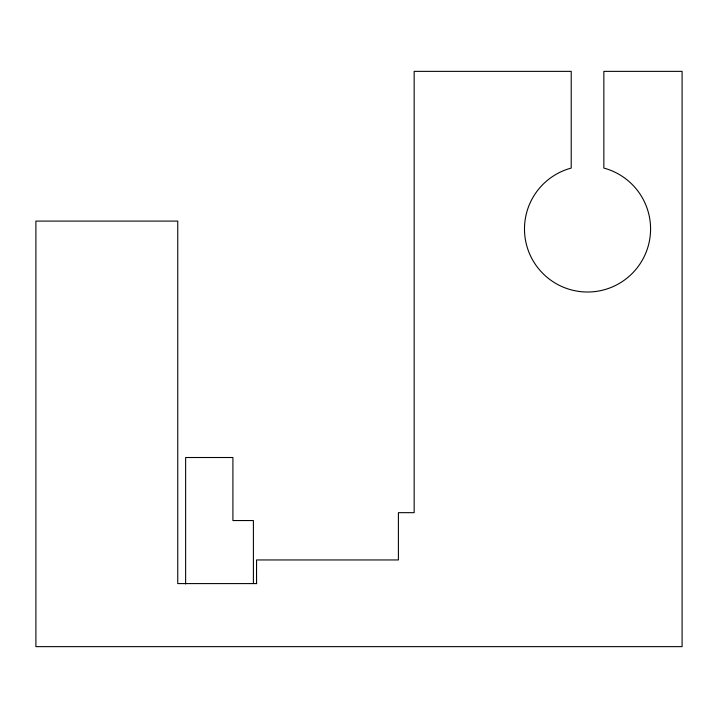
<?xml version="1.0" encoding="UTF-8"?>
<svg xmlns="http://www.w3.org/2000/svg" width="718" height="718" viewBox="0 0 718 718"><rect width="100%" height="100%" fill="white"/><g stroke="black" fill="none" stroke-linecap="round" stroke-linejoin="round"><path stroke-width="1.08" d="M256.739 583.59L177.75 583.59L177.75 221.09L35.9 221.09L35.9 646.64L682.1 646.64L682.1 71.36L603.847 71.36L603.847 168.075A63.04 63.04 0 0 1 639.173 265.13A63.04 63.04 0 0 1 535.888 265.13A63.04 63.04 0 0 1 571.214 168.075L571.214 71.36L414.16 71.36L414.16 512.67L398.4 512.67L398.4 559.95L256.55 559.95L256.55 583.59M253.4 583.59L253.4 520.55L232.91 520.55L232.91 457.51L185.63 457.51L185.63 583.967"/></g></svg>
